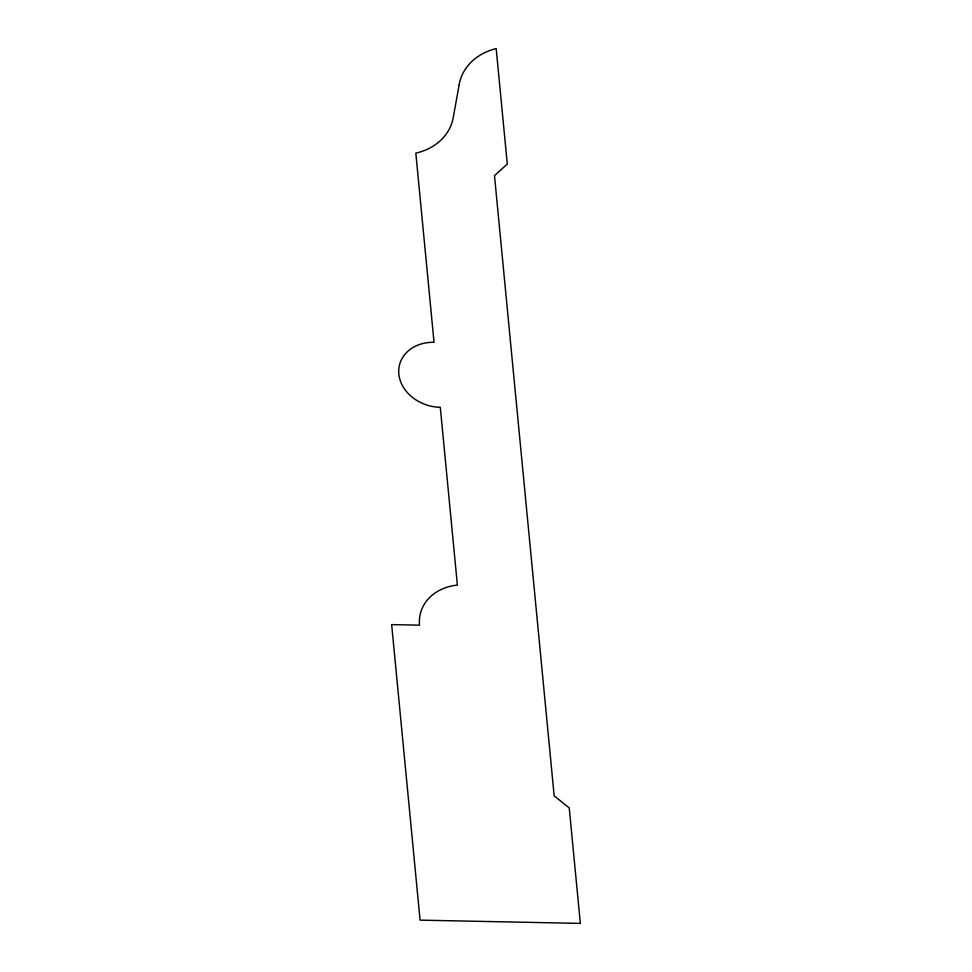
<?xml version="1.0" encoding="UTF-8"?>
<svg xmlns="http://www.w3.org/2000/svg" width="972" height="972" viewBox="0 0 972 972"><rect width="100%" height="100%" fill="white"/><g stroke="black" fill="none" stroke-linecap="round" stroke-linejoin="round"><path stroke-width="1.46" d="M459.185 84.637L452.891 119.507A59.681 48.952 16 0 1 415.834 153.151L434.034 342.302A38.941 31.93 16 0 0 398.836 374.038A38.941 31.93 16 0 0 440.292 407.317L457.387 585.071A49.56 40.642 16 0 0 419.527 625.166L391.655 624.607L420.086 920.144L580.345 923.4L569.24 807.926L554.162 795.825L494.493 175.616L507.287 164.074L496.182 48.6A60.179 49.353 16 0 0 459.185 84.637"/></g></svg>
